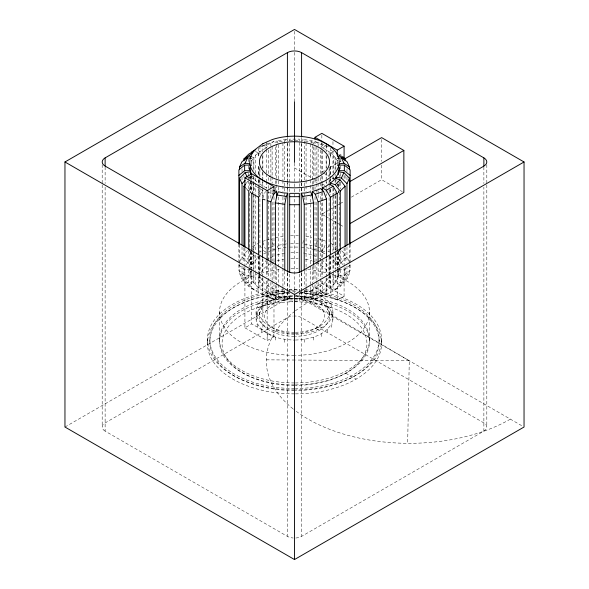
<?xml version="1.0" encoding="UTF-8"?>
<svg xmlns="http://www.w3.org/2000/svg" width="589" height="589" viewBox="0 0 589 589"><rect width="100%" height="100%" fill="white"/><g stroke="black" fill="none" stroke-linecap="round" stroke-linejoin="round"><path stroke-width="0.44" stroke-dasharray="2.94 2.21" d="M295.376 310.852A142.987 82.548 0 0 1 309.306 301.737L409.267 360.762L407.662 443.311M303.394 240.496L302.731 244.015L312.074 245.458L310.587 248.668M295.383 384.919A74.958 43.277 0 0 0 369.458 341.384A74.958 43.277 0 0 0 294.5 298.365C278.641 297.857 259.948 293.977 251.289 279.223C247.468 270.594 252.423 260.89 260.11 256.355M294.5 336.341A35.06 20.24 0 0 1 259.454 316.632A35.06 20.24 0 0 1 292.674 295.892C281.446 296.289 269.791 299.197 261.258 306.869C254.809 312.325 256.723 320.151 257.422 327.293M295.303 298.306C313.333 298.284 340.788 290.421 339.235 267.951M331.578 327.293C332.277 320.151 334.191 312.325 327.742 306.869C318.737 298.733 306.317 296.09 294.5 295.788M262.827 198.169L265.381 191.425M320.733 251.886L323.619 249.007L326.173 242.263M239.885 261.45L242.027 256.826L247.594 262.392L253.16 263.254M301.244 142.582L302.731 139.372L312.074 140.815L313.569 142.31L304.226 140.859L302.731 139.372M246.519 264.704L247.594 262.392M310.955 143.223L312.074 140.815M287.756 292.343L287.756 297.85L286.269 301.067L276.926 299.617L278.413 296.407L278.413 196.351M335.84 269.895L335.84 281.822L341.406 282.683L343.91 277.294L349.476 273.451L349.476 264.292M341.406 282.683L346.973 278.84L349.476 273.451M253.108 190.983L255.825 186.279L262.665 190.225L259.948 194.93M327.69 247.859L329.958 243.942M335.435 250.244L336.341 248.676M253.896 170.435L253.896 157.587L255.759 154.988L258.733 152.75L255.405 151.638M295.406 340.044C308.746 339.581 324.333 336.047 331.578 323.685M246.136 183.407L248.904 179.873M249.861 189.658L253.741 184.71L252.534 183.496M330.267 257.393L335.259 255.729L340.251 249.361L345.08 254.198L340.096 260.566L335.104 262.23M286.269 139.372L276.926 140.815L275.431 142.31L284.774 140.859L286.269 139.372L287.012 140.977M312.361 144.452L315.24 141.574L323.619 144.364L326.497 146.19L326.497 151.682M320.733 147.243L323.619 144.364M247.542 250.575L243.92 254.198L248.904 260.566L253.896 262.23M248.904 260.566L253.741 255.729L258.733 257.393M262.503 277.765L262.503 294.25L265.381 296.068L268.267 293.189L268.267 184.88M265.381 296.068L273.76 298.866L276.639 295.98L276.639 285.886M301.244 290.51L301.244 297.85L302.731 301.067L304.226 299.573L313.569 298.13L313.569 285.312M335.84 263.254L341.406 262.392L346.973 256.826L349.115 261.45M302.731 301.067L312.074 299.617L313.569 298.13M330.267 275.755L330.267 287.69L335.259 289.346L340.096 284.516L345.08 281.476L345.08 266.824M335.259 289.346L340.251 286.306L345.08 281.476M338.594 269.747L344.359 269.747L350.116 265.043M338.594 270.741L338.594 275.328L344.359 275.328L350.116 270.631L350.116 243.979M510.236 419.051L509.235 419.788A142.987 82.548 0 0 1 293.778 409.436M262.503 151.682L262.503 146.19L265.381 144.364L273.76 141.574L275.49 143.304M262.503 146.19L270.881 143.399L273.76 141.574M312.361 284.053L312.361 295.98L315.24 298.866L318.119 297.04L326.497 294.25L326.497 277.765M315.24 298.866L323.619 296.068L326.497 294.25M260.39 146.889L262.665 145.571L266.743 147.92M322.257 147.92L326.335 145.571L328.61 146.889M329.096 154.627L329.096 151.874L331.813 150.305M321.852 172.113L325.04 170.273M329.825 167.512L337.791 162.91M338.594 162.454L341.775 160.613M252.512 246.666L257.835 243.596M325.04 212.349L321.852 214.19L325.032 216.023M325.842 211.885L329.03 210.045M329.825 209.588L336.201 205.907M336.996 205.451L339.389 204.066M340.184 203.61L344.167 201.305M351.338 197.168L381.62 179.682L402.265 191.602M259.624 251.967L261.148 251.091M255.825 290.922L259.904 288.566L259.904 273.878M322.257 252.563L325.658 250.605M64.959 427.025L292.91 295.42M244.914 267.435L244.914 327.823L251.753 323.869L273.981 336.702L273.981 284.553M315.019 284.605L315.019 287.351L321.852 283.397L344.086 296.23L344.086 266.957M337.247 288.566L326.335 294.868L322.257 292.512L322.257 280.585M244.914 327.823L267.148 340.656L273.981 336.702M315.019 287.351L337.247 300.184L344.086 296.23M295.811 538.007A10.035 5.794 0 0 0 301.597 536.365L483.878 431.126L483.878 187.162M265.963 148.266L262.871 149.635L259.904 151.874L257.187 150.305M263.644 253.94L272.133 250.17L282.926 247.594L287.756 247.225M250.568 179.314L253.896 178.209L255.759 180.808L258.733 183.046M330.267 157.337L330.267 152.75L333.595 151.638M335.104 170.435L335.104 157.587L337.6 156.755M262.503 241.424L265.853 240.305M266.692 240.025L269.202 239.193M267.899 248.168L269.571 247.608M270.41 247.336L273.76 246.217L270.881 238.633M243.92 266.824L243.92 281.476L248.904 284.516L253.896 282.853L253.896 272.751M243.92 281.476L248.749 286.306L253.741 289.346L258.733 287.69L258.733 275.755M257.018 304.16L275.306 298.756L275.306 302.363M258.276 307.399L279.517 301.119M248.389 177.922L253.16 177.186L252.225 175.883M275.431 237.544L283.081 236.358M239.524 264.292L239.524 273.451L245.09 277.294L250.656 276.432L250.656 270.925M239.524 273.451L242.027 278.84L247.594 282.683L253.16 281.822L253.16 271.728M289.663 247.078L299.337 247.078M289.663 140.491L299.337 140.491M290.546 235.725L298.454 235.725M290.546 243.758L298.454 243.758M238.884 265.043L244.641 269.747L250.406 269.747M238.884 243.979L238.884 270.631L244.641 275.328L250.406 275.328L250.406 270.741M289.663 299.948L299.337 299.948M409.267 360.762L295.656 360.034M266.294 359.835L294.743 360.026M301.244 247.225L306.074 247.594L312.361 249.095M257.422 323.685C264.851 336.341 280.894 339.676 294.5 340.111M305.919 236.358L311.868 237.279M343.91 277.294L338.344 276.432L338.344 270.925M275.431 285.312L275.431 298.13L284.774 299.573L286.269 301.067M312.715 249.184L316.867 250.17L325.356 253.94M331.982 304.16L313.694 298.756L313.694 302.363M309.483 301.119L330.724 307.399M315.24 141.574L318.119 143.399L326.497 146.19M251.4 156.755L253.896 157.587M267.899 192.264L272.089 193.663M325.658 241.144L318.119 238.633L315.24 246.217L316.911 246.776M317.751 247.056L323.619 249.007M340.096 284.516L335.104 282.853L335.104 272.751M262.503 294.25L270.881 297.04L273.76 298.866M323.037 148.266L326.129 149.635L329.096 151.874M266.743 187.876L262.871 186.161L259.904 183.923M323.442 173.026L329.001 176.236M332.174 178.069L336.937 180.823M337.733 181.279L341.701 183.569M294.5 167.894L313.863 179.078M314.644 179.527L319.29 182.207M322.33 183.967L326.129 186.161M325.827 216.48L329.001 218.313M329.796 218.769L336.142 222.436M336.937 222.9L339.323 224.269M340.111 224.733L344.086 227.023M330.407 243.154L336.488 246.666M327.852 251.091L329.376 251.967M263.342 250.605L266.059 252.173M333.175 290.922L329.096 288.566L329.096 275.718M296.09 295.42L522.45 426.112M267.354 296.355L269.71 297.717M319.29 326.335L321.646 327.698M251.753 288.566L262.665 294.868L266.743 292.512L266.743 280.585M269.71 301.789L273.311 303.872M315.689 328.331L319.29 330.414M345.721 373.19L356.058 379.154M105.122 187.162L105.122 431.126L287.403 536.365A10.035 5.794 0 0 0 293.189 538.007M330.267 152.75L333.241 154.988L335.104 157.587M328.89 256.355L333.241 259.624L337.711 265.853L339.235 272.538M340.251 154.127L341.458 155.334M265.381 144.364L268.267 147.243M335.259 255.729L340.096 260.566M245.731 188.053L246.938 189.26M323.619 296.068L320.733 293.189L320.733 194.053M275.431 298.13L276.926 299.617M248.904 284.516L253.741 289.346M248.749 249.361L253.741 255.729M259.948 245.51L261.31 247.859M252.659 248.676L253.564 250.244M341.406 262.392L342.481 264.704M276.926 140.815L278.413 144.033M312.074 299.617L310.587 296.407L310.587 196.351M278.413 248.668L276.926 245.458L286.269 244.015L285.606 240.496M245.09 277.294L247.594 282.683M262.827 242.263L265.381 249.007M486.816 164.729L486.816 183.989M486.816 184.902L486.816 427.025M483.878 166.989L483.878 183.554M381.62 139.431L381.62 161.386M381.62 165.045L381.62 179.682M381.554 339.669L381.554 343.615M379.132 339.669L379.132 341.642M369.458 312.03L369.458 339.669M349.476 244.825L349.476 263.379M346.973 168.918L346.973 171.664M346.973 177.164L346.973 179.91M346.973 246.754L346.973 262.363M346.973 266.022L346.973 278.84M345.08 175.448L345.08 180.028M345.08 247.792L345.08 263.158M344.359 269.747L344.359 275.328M344.086 175.456L344.086 179.122M344.086 247.741L344.086 266.037M340.251 158.706L340.251 162.373M340.251 166.032L340.251 169.698M340.251 173.357L340.251 177.024M340.251 182.516L340.251 188.922M340.251 250.597L340.251 266.162M340.251 269.828L340.251 286.306M339.235 175.242L339.235 177.075M339.235 182.988L339.235 188.09M339.235 191.764L339.235 247.866M339.235 248.779L339.235 267.06M338.594 184.379L338.594 187.214M338.594 190.807L338.594 192.721M338.594 251.393L338.594 267.067M338.344 183.724L338.344 187.39M338.344 190.622L338.344 192.905M338.344 251.65L338.344 267.251M337.711 165.803L337.711 161.217L335.84 158.61L335.84 168.712M337.711 183.761L337.711 185.594M337.711 251.687L337.711 268.209M337.711 269.129L337.711 279.223M337.247 160.112L337.247 165.686M337.247 183.923L337.247 185.815M337.247 251.687L337.247 270.255M337.247 270.903L337.247 300.184M335.84 179.019L335.84 181.773M335.84 195.541L335.84 268.974M335.104 174.108L335.104 175.942M335.104 180.043L335.104 182.796M335.104 191.977L335.104 194.731M335.104 195.651L335.104 269.085M333.241 154.988L333.241 173.343M333.241 177.017L333.241 178.85M333.241 188.031L333.241 194.576M333.241 195.371L333.241 251.488M333.241 255.037L333.241 270.763M333.241 271.684L333.241 285.451M332.969 141.596L332.969 146.168M332.969 150.74L332.969 172.702M332.969 176.361L332.969 179.108M332.969 188.259L332.969 196.49M332.969 197.403L332.969 251.385M332.969 255.052L332.969 270.601M332.969 274.26L332.969 289.817M332.888 312.03L332.888 321.557M331.578 312.214L331.578 315.822M330.407 147.92L330.407 157.992M330.407 166.238L330.407 178.143M330.407 179.056L330.407 180.889M330.407 189.128L330.407 194.62M330.407 255.884L330.407 274.202M330.407 275.115L330.407 292.512M330.267 166.518L330.267 177.532M330.267 178.452L330.267 181.206M330.267 189.467L330.267 194.061M330.267 256.48L330.267 272.081M329.56 167.46L329.56 175.684M329.56 179.336L329.56 182.075M329.56 190.299L329.56 193.045M329.56 256.09L329.56 278.464M329.56 312.03L329.56 316.102A35.06 20.24 0 0 1 295.413 336.334M329.096 169.308L329.096 176.656M329.096 180.322L329.096 183.076M329.096 183.996L329.096 186.75M329.096 187.67L329.096 192.257M329.096 197.69L329.096 253.756M329.096 257.356L329.096 274.798M327.742 306.869L327.742 310.477M327.742 329.03L327.742 332.638M326.497 156.262L326.497 168.167M326.497 171.826L326.497 178.239M326.497 181.905L326.497 183.731M326.497 193.803L326.497 195.636M326.497 258.534L326.497 276.852M326.129 144.629L326.129 151.02M326.129 155.143L326.129 168.91M326.129 172.584L326.129 179.35M326.129 179.925L326.129 184.836M326.129 185.749L326.129 188.914M326.129 189.4L326.129 193.972M326.129 258.873L326.129 274.481M326.129 277.949L326.129 293.764M322.257 150.674L322.257 172.702M322.257 176.376L322.257 182.804M322.257 183.716L322.257 186.477M322.257 192.463L322.257 257.636M322.257 261.302L322.257 276.911M321.852 135.175L321.852 141.581M321.852 142.494L321.852 149.82M321.852 150.732L321.852 174.859M321.852 175.772L321.852 183.091M321.852 183.672L321.852 186.418M321.852 192.817L321.852 257.783M321.852 261.442L321.852 276.992M321.852 280.659L321.852 283.397M321.646 302.282L321.646 305.89M321.646 333.617L321.646 337.225M320.733 149.996L320.733 173.865M320.733 177.539L320.733 187.633M318.119 143.399L318.119 147.979M318.119 148.892L318.119 177.282M318.119 178.195L318.119 190.1M318.119 191.013L318.119 193.759M318.119 194.679L318.119 199.259M318.119 263.158L318.119 278.722M318.119 282.389L318.119 297.04M316.867 146.447L316.867 175.824M316.867 176.744L316.867 183.164M316.867 184.085L316.867 188.671M316.867 189.592L316.867 192.345M316.867 202.196L316.867 260.942M316.867 261.862L316.867 280.217M316.867 281.137L316.867 294.905M315.019 140.955L315.019 146.447M315.019 147.36L315.019 178.467M315.019 179.387L315.019 183.046M315.019 186.706L315.019 189.452M315.019 196.77L315.019 261.73M315.019 265.389L315.019 280.946M313.694 337.144L313.694 340.751M313.569 146.889L313.569 177.105M313.569 180.771L313.569 186.264M313.569 187.177L313.569 189.923M313.569 266.081L313.569 281.645M312.361 145.373L312.361 185.763M312.361 186.676L312.361 190.35M312.361 266.611L312.361 283.132M310.587 144.033L310.587 184.416M310.587 185.336L310.587 190.843M306.074 142.95L306.074 179.667M306.074 180.587L306.074 185.174M306.074 186.095L306.074 191.602M306.074 197.109L306.074 267.192M306.074 268.113L306.074 286.468M306.074 287.388L306.074 297.482M304.432 296.547L304.432 300.154M304.432 339.36L304.432 342.96M304.226 140.859L304.226 182.067M304.226 182.988L304.226 196.719M304.226 197.639L304.226 199.472M304.226 271.19L304.226 286.755M304.226 290.414L304.226 299.573M301.597 137.929L301.597 142.516M301.597 143.436L301.597 181.949M301.597 182.87L301.597 192.043M301.597 272.751L301.597 291.489M301.597 292.011L301.597 536.365M301.244 143.502L301.244 182.053M301.244 182.973L301.244 192.154M301.244 273.068L301.244 289.589M299.337 140.778L299.337 139.114L289.663 139.114L289.663 182.826M299.337 142.442L299.337 192.007M299.337 274.128L299.337 291.702M299.337 292.623L299.337 301.325L289.663 301.325L289.663 292.623M294.5 31.283L294.5 51.464M294.5 52.377L294.5 100.984M294.5 163.182L294.5 293.403M289.663 183.532L289.663 192.007M289.663 274.128L289.663 291.702M287.756 142.582L287.756 180.219M287.756 181.14L287.756 192.154M287.756 273.068L287.756 291.43M287.403 137.929L287.403 142.516M287.403 143.436L287.403 181.949M287.403 182.87L287.403 192.043M287.403 272.751L287.403 291.489M287.403 292.011L287.403 536.365M284.774 140.859L284.774 182.067M284.774 182.988L284.774 196.719M284.774 197.639L284.774 199.472M284.774 271.19L284.774 286.755M284.774 290.414L284.774 299.573M284.568 296.547L284.568 300.154M284.568 339.36L284.568 342.96M282.926 142.95L282.926 179.667M282.926 180.587L282.926 185.174M282.926 186.095L282.926 191.602M282.926 197.109L282.926 267.192M282.926 268.113L282.926 286.468M282.926 287.388L282.926 297.482M278.413 144.946L278.413 186.257M278.413 187.169L278.413 190.843M276.639 144.452L276.639 183.923M276.639 184.843L276.639 190.35M276.639 266.611L276.639 284.966M275.431 146.889L275.431 177.105M275.431 180.771L275.431 186.264M275.431 187.177L275.431 189.923M275.431 266.081L275.431 281.645M275.306 337.144L275.306 340.751M273.981 196.719L273.981 261.678M273.981 265.337L273.981 280.894M272.133 146.447L272.133 175.824M272.133 176.744L272.133 183.164M272.133 189.592L272.133 193.266M272.133 202.196L272.133 260.942M272.133 261.862L272.133 280.217M272.133 281.137L272.133 294.905M270.881 143.399L270.881 147.979M270.881 148.892L270.881 177.282M270.881 178.195L270.881 182.774M270.881 186.433L270.881 189.179M270.881 190.1L270.881 199.259M270.881 263.158L270.881 278.722M270.881 282.389L270.881 297.04M268.267 149.996L268.267 173.865M268.267 177.539L268.267 183.959M267.354 302.282L267.354 305.89M267.354 333.617L267.354 337.225M267.148 261.052L267.148 276.609M267.148 280.268L267.148 340.656M266.743 142.001L266.743 148.391M266.743 149.311L266.743 173.063M266.743 173.983L266.743 181.287M266.743 181.883L266.743 188.598M266.743 261.302L266.743 276.911M262.871 155.143L262.871 168.91M262.871 172.584L262.871 179.012M262.871 179.925L262.871 187.273M262.871 187.994L262.871 198.287M262.871 258.821L262.871 274.356M262.871 277.949L262.871 330.289M262.503 156.262L262.503 168.167M262.503 171.826L262.503 178.239M262.503 181.905L262.503 186.477M262.503 190.144L262.503 198.383M262.503 258.534L262.503 276.852M261.258 306.869L261.258 310.477M261.258 329.03L261.258 332.638M259.904 145.947L259.904 154.627M259.904 169.308L259.904 177.017M259.904 180.322L259.904 185.24M259.904 188.517L259.904 253.771M259.904 257.356L259.904 272.965M259.44 167.46L259.44 175.684M259.44 179.336L259.44 184.821M259.44 185.734L259.44 194.871M259.44 256.09L259.44 278.464M259.44 312.03L259.44 316.102M258.733 152.75L258.733 157.337M258.733 166.518L258.733 175.699M258.733 179.373L258.733 194.974M258.733 256.48L258.733 272.081M258.593 147.92L258.593 157.992M258.593 166.238L258.593 176.31M258.593 179.969L258.593 183.635M258.593 187.295L258.593 195.541M258.593 255.884L258.593 274.202M258.593 275.115L258.593 292.512M257.422 312.214L257.422 315.822M256.112 312.03L256.112 321.557M255.759 154.988L255.759 173.343M255.759 177.93L255.759 182.649M255.759 183.437L255.759 194.576M255.759 195.371L255.759 251.488M255.759 255.037L255.759 270.763M255.759 271.684L255.759 285.451M253.896 176.862L253.896 192.897M253.896 193.81L253.896 269.085M253.16 168.712L253.16 158.61L251.289 161.217L251.289 165.803M253.16 176.052L253.16 190.954M253.16 195.541L253.16 270.807M251.753 160.112L251.753 165.605M251.753 175.647L251.753 182.089M251.753 182.965L251.753 190.328M251.753 251.591L251.753 270.255M251.753 270.807L251.753 323.869M251.289 174.58L251.289 180.492M251.289 181.405L251.289 191.101M251.289 251.687L251.289 268.209M251.289 269.129L251.289 279.223M250.656 175.942L250.656 192.905M250.656 251.65L250.656 267.251M250.406 176.118L250.406 192.721M250.406 251.393L250.406 267.067M249.765 176.597L249.765 179.336M249.765 182.583L249.765 247.866M249.765 248.779L249.765 267.06M249.765 267.951L249.765 272.538M248.749 158.706L248.749 162.373M248.749 166.032L248.749 169.698M248.749 173.357L248.749 176.104M248.749 177.024L248.749 179.77M248.749 180.683L248.749 188.922M248.749 250.597L248.749 266.162M248.749 269.828L248.749 286.306M244.914 248.219L244.914 266.515M244.641 269.747L244.641 275.328M243.92 175.448L243.92 177.282M243.92 247.792L243.92 263.158M242.027 168.918L242.027 171.664M242.027 177.164L242.027 179.91M242.027 246.754L242.027 262.363M242.027 266.022L242.027 278.84M239.524 244.825L239.524 263.379M219.542 312.03L219.542 339.669M209.868 339.669L209.868 341.642M207.446 339.669L207.446 343.615M105.122 166.989L105.122 183.554M102.184 164.729L102.184 183.989M102.184 184.902L102.184 427.025M105.122 431.126A10.035 5.794 0 0 1 105.122 422.931L287.403 317.692A10.035 5.794 0 0 1 293.189 316.043M483.878 431.126A10.035 5.794 0 0 0 483.878 422.931L301.597 317.692A10.035 5.794 0 0 0 294.5 315.991M295.413 295.869A35.06 20.24 0 0 1 329.56 316.102M301.796 292.232A35.06 20.24 0 0 1 329.406 313.885A35.06 20.24 0 0 1 295.413 332.262M294.5 332.27A35.06 20.24 0 0 1 259.639 314.143A35.06 20.24 0 0 1 287.204 292.232M292.674 291.813A35.06 20.24 0 0 1 296.326 291.813M294.5 298.8A29.958 17.295 0 0 1 324.458 315.851A29.958 17.295 0 0 1 295.361 333.389M294.5 333.396A29.958 17.295 0 0 1 264.549 316.602A29.958 17.295 0 0 1 292.77 298.829M304.432 290.62A38.388 22.161 0 0 1 332.616 314.659A38.388 22.161 0 0 1 295.406 334.184M294.5 334.191A38.388 22.161 0 0 1 256.443 314.916A38.388 22.161 0 0 1 284.568 290.62M289.037 290.09A38.388 22.161 0 0 1 299.963 290.09M294.5 384.919A74.958 43.277 0 0 1 219.542 342.15A74.958 43.277 0 0 1 292.733 298.38M300.015 292.88A84.632 48.865 0 0 1 379.102 342.967A84.632 48.865 0 0 1 295.413 390.5M294.5 390.507A84.632 48.865 0 0 1 209.912 343.232A84.632 48.865 0 0 1 288.985 292.88M303.703 291.099A84.632 48.865 0 0 1 379.029 342.069A84.632 48.865 0 0 1 295.413 388.526M294.5 388.534A84.632 48.865 0 0 1 209.993 342.327A84.632 48.865 0 0 1 285.297 291.099M291.754 290.833A84.632 48.865 0 0 1 297.246 290.833M305.411 289.803A87.054 50.256 0 0 1 381.407 342.562A87.054 50.256 0 0 1 295.406 389.925M294.5 389.925A87.054 50.256 0 0 1 207.623 342.82A87.054 50.256 0 0 1 283.589 289.803M289.059 289.508A87.054 50.256 0 0 1 299.941 289.508M299.028 293.425A87.054 50.256 0 0 1 381.532 344.668A87.054 50.256 0 0 1 295.406 393.872M294.5 393.879A87.054 50.256 0 0 1 207.475 344.926A87.054 50.256 0 0 1 289.972 293.425M294.5 301.796A72.44 41.826 0 0 1 366.94 343.358A72.44 41.826 0 0 1 295.391 385.434M294.5 385.442A72.44 41.826 0 0 1 222.068 344.131A72.44 41.826 0 0 1 292.711 301.804M329.023 274.945A35.06 20.24 0 0 1 283 297.585A35.06 20.24 0 0 1 271.19 263.349M271.963 262.959A35.06 20.24 0 0 1 274.4 261.877M276.97 260.934A35.06 20.24 0 0 1 283.677 259.212M290.841 258.335A35.06 20.24 0 0 1 298.159 258.335M305.323 259.212A35.06 20.24 0 0 1 312.03 260.934M312.899 261.236A35.06 20.24 0 0 1 315.432 262.23M316.249 262.584A35.06 20.24 0 0 1 328.36 273.222M321.594 259.697A35.06 20.24 0 0 1 327.27 279.731A35.06 20.24 0 0 1 299.992 292.527M289.008 292.527A35.06 20.24 0 0 1 266 260.75M266.684 260.22A35.06 20.24 0 0 1 269.71 258.225M270.439 257.82A35.06 20.24 0 0 1 274.4 255.957M276.97 255.008A35.06 20.24 0 0 1 285.429 252.99M290.841 252.409A35.06 20.24 0 0 1 298.159 252.409M303.571 252.99A35.06 20.24 0 0 1 312.03 255.008M312.899 255.309A35.06 20.24 0 0 1 317.037 257.04M319.29 258.225A35.06 20.24 0 0 1 320.85 259.189M331.982 274.548A74.958 43.277 0 0 1 367.021 322.986A74.958 43.277 0 0 1 295.383 355.3M294.5 355.307A74.958 43.277 0 0 1 222.09 323.228A74.958 43.277 0 0 1 257.018 274.548M261.118 273.274A74.958 43.277 0 0 1 281.174 269.438M290.951 268.798A74.958 43.277 0 0 1 298.049 268.798M307.826 269.438A74.958 43.277 0 0 1 327.882 273.274M294.5 296.392A74.958 43.277 0 0 1 369.458 339.411A74.958 43.277 0 0 1 295.383 382.946M294.5 382.946A74.958 43.277 0 0 1 219.542 340.177A74.958 43.277 0 0 1 292.733 296.4M293.064 408.869A142.987 82.548 0 0 1 294.669 311.397"/><path stroke-width="0.88" d="M275.431 265.16L275.431 202.896L276.926 194.981L278.413 191.764L282.926 192.846L287.756 193.207L287.756 272.147M284.774 270.27L284.774 204.339L286.269 196.424L287.756 193.207M249.765 169.735L250.089 166.503M349.476 244.148L349.476 178.217L343.91 172.651L338.344 171.789L337.711 174.58L335.84 177.186L335.84 179.019M338.594 172.525L339.235 167.894L338.911 166.503M270.881 262.245L270.881 201.806L273.76 194.223L276.639 191.344L273.635 190.622M239.524 169.735L239.524 166.989L242.027 161.592L247.594 157.749L251.569 158.367M239.524 166.989L245.09 163.146L247.594 157.749M346.973 244.965L346.973 183.606L341.406 178.047L343.91 172.651M346.973 183.606L349.476 178.217M251.753 251.024L251.753 193.332L252.659 191.764M258.593 254.971L258.593 197.278L259.499 195.71M243.92 246.673L243.92 186.234L245.576 184.114M243.92 158.964L248.749 154.127L253.741 151.086L248.904 155.923L243.92 158.964L243.92 160.797M239.524 244.148L239.524 178.217L245.09 172.651L250.656 171.789L251.289 174.58M242.027 244.965L242.027 183.606L245.12 180.514M330.267 184.88L330.267 183.046L335.259 184.71L340.096 179.873L345.08 186.234L345.08 246.673M340.251 249.677L340.251 191.072L345.08 186.234M250.406 165.104L244.641 165.104L238.884 169.809L238.884 244.074M238.884 175.389L244.641 170.692L250.406 170.692L250.406 172.525M330.267 183.046L333.241 180.808L335.104 178.209L340.096 179.873M64.959 161.975L294.5 29.45L524.041 161.975L524.041 427.025L294.5 559.55L64.959 427.025L64.959 161.975L294.5 294.5L524.041 161.975M105.122 157.874L287.403 52.635A10.035 5.794 0 0 1 301.597 52.635L483.878 157.874L483.878 166.127L301.597 271.308A10.035 5.794 0 0 1 287.403 271.308L105.122 166.069L105.122 157.874A10.035 5.794 0 0 0 105.122 166.069M251.753 151.874L255.825 149.518M244.914 247.306L244.914 177.768L251.753 173.821L273.981 186.654L273.981 193.059M315.019 139.129L315.019 137.296L321.852 133.35L344.086 146.182L344.086 158.993M244.914 177.768L267.148 190.6L273.981 186.654M315.019 137.296L337.247 150.129L344.086 146.182M344.167 159.229L381.62 137.605L403.855 150.438L403.855 192.515L349.66 223.798M322.257 190.63L322.257 187.876L326.335 190.225L333.175 186.279L337.247 193.332L337.247 251.024M349.66 181.721L403.855 150.438M330.407 254.971L330.407 197.278L337.247 193.332M322.257 187.876L326.129 186.161L329.096 183.923L333.175 186.279M337.6 156.755L340.096 155.923L345.08 158.964L345.08 160.797M323.619 191.425L320.733 188.546L316.867 190.262L312.361 191.344L315.24 194.223L323.619 191.425L326.497 199.016L326.497 257.621M318.119 262.245L318.119 201.806L326.497 199.016M337.431 158.367L341.406 157.749L346.973 161.592L349.476 166.989L349.476 169.735M339.139 163.882L343.91 163.146L349.476 166.989M312.074 194.981L310.587 191.764L306.074 192.846L301.244 193.207L302.731 196.424L312.074 194.981L313.569 202.896L313.569 265.16M304.226 270.27L304.226 204.339L313.569 202.896M338.594 165.104L344.359 165.104L350.116 169.809L350.116 244.074M338.594 170.692L344.359 170.692L350.116 175.389M289.663 196.682L299.337 196.682M289.663 204.714L299.337 204.714M245.09 163.146L249.861 163.882M335.84 177.186L341.406 178.047M276.926 194.981L286.269 196.424M275.431 202.896L284.774 204.339M248.904 155.923L251.4 156.755M272.089 193.663L273.76 194.223M265.013 199.848L262.503 199.016L262.503 257.621M267.531 200.687L270.881 201.806M251.753 193.332L258.593 197.278M342.665 156.549L345.08 158.964M338.889 154.716L340.096 155.923M243.92 186.234L245.127 187.449M247.542 189.864L248.749 191.072L248.749 249.677M335.259 184.71L340.251 191.072M326.335 190.225L330.407 197.278M341.406 157.749L343.91 163.146M245.09 172.651L247.24 177.274M239.524 178.217L242.027 183.606M315.24 194.223L318.119 201.806M249.765 167.894L250.406 170.692M302.731 196.424L304.226 204.339M344.359 165.104L344.359 170.692M339.235 167.894L339.235 169.735M338.344 171.789L338.344 174.543M337.247 150.129L337.247 155.621M312.361 191.344L312.361 197.764M301.597 52.635L301.597 137.016M301.244 193.207L301.244 272.147M299.337 272.471L299.337 193.354L289.663 193.354L289.663 272.471M294.5 101.595L294.5 162.454M294.5 294.5L294.5 559.55M287.403 52.635L287.403 137.016M276.639 191.344L276.639 197.764M267.148 190.6L267.148 260.139M250.656 171.789L250.656 174.543M244.641 165.104L244.641 170.692M483.878 157.874A10.035 5.794 0 0 1 483.878 166.069M262.871 143.716L255.759 149.061A44.735 25.828 0 0 0 286.733 187.405A44.735 25.828 0 0 0 338.55 157.491A44.735 25.828 0 0 0 272.133 139.608L262.871 143.716M269.71 176.288A35.06 20.24 0 0 0 328.36 167.21A35.06 20.24 0 0 0 285.429 142.42A35.06 20.24 0 0 0 269.71 176.288"/></g></svg>
